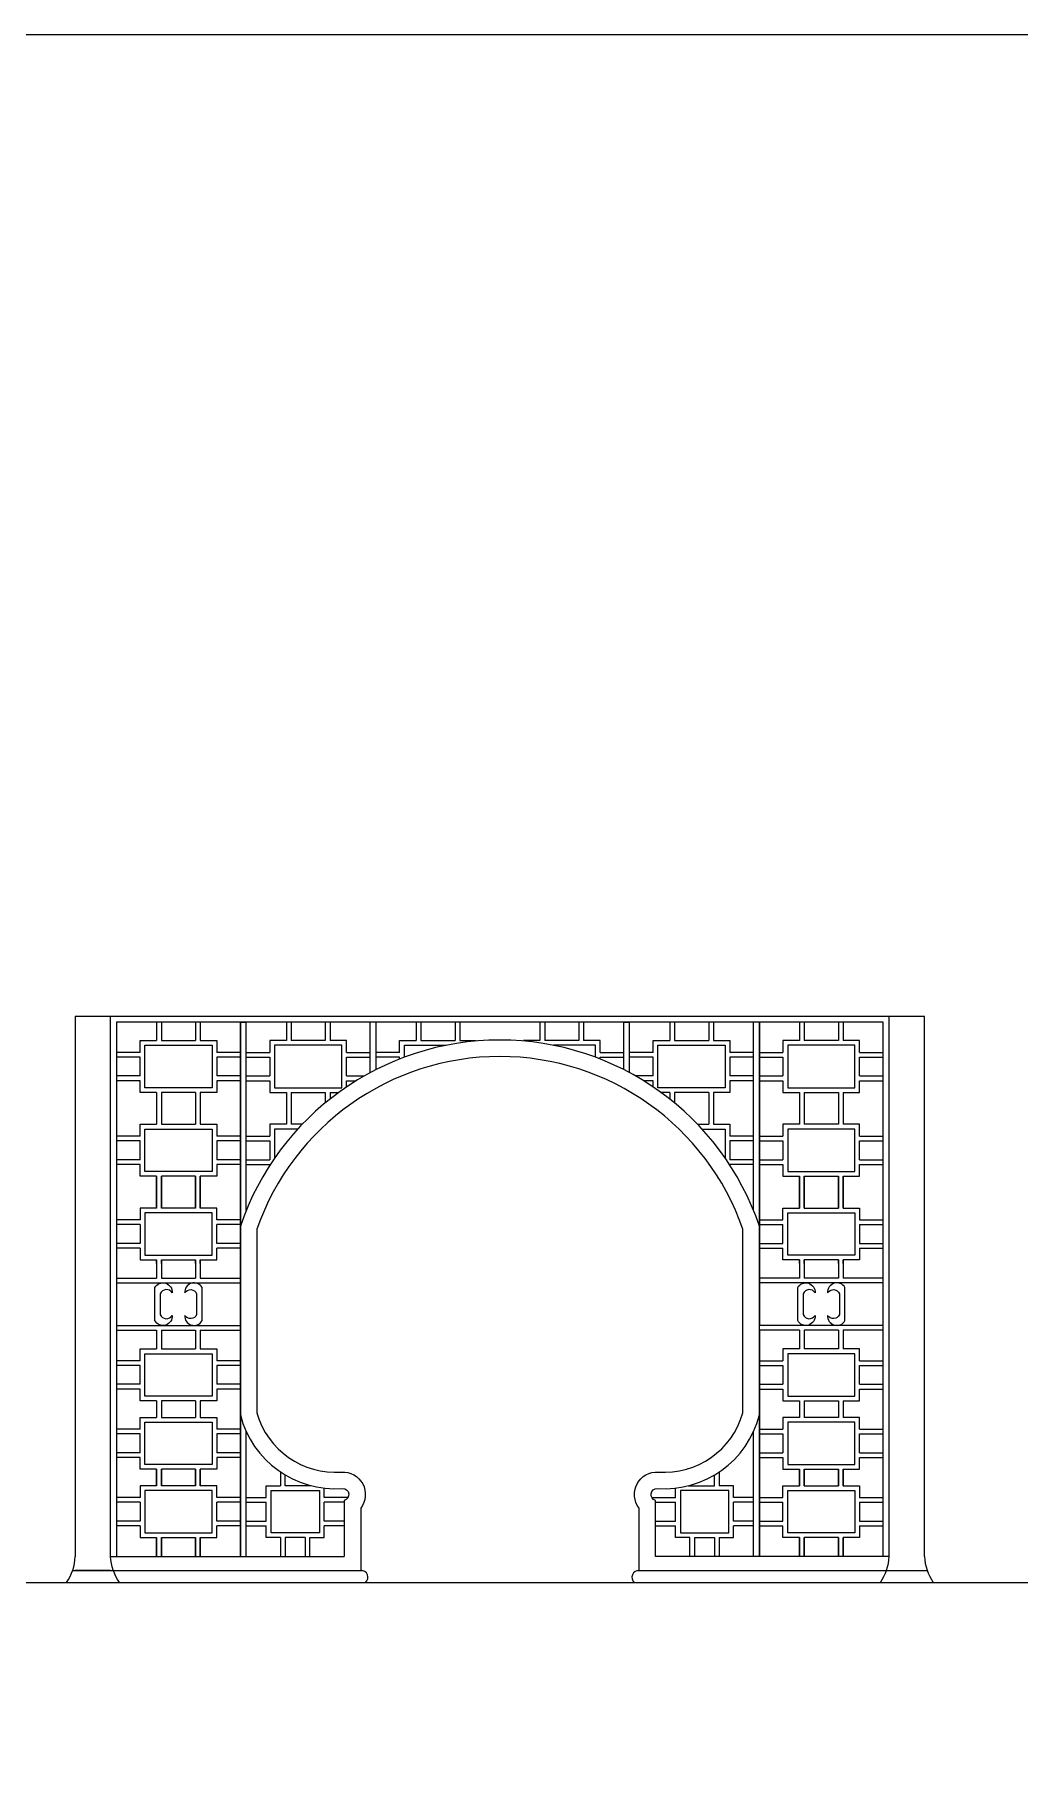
# Model space of a CAD drawing. Extents: x -66030 to 95157, y -13132 to 45879.
# Drawn here: x -60776 to -56600, y 38569 to 45879 of the extents above; entities that cross this region are included whole.
import ezdxf

# ---------------------------------------------------------------- set-up
doc = ezdxf.new("R2010")
doc.units = 0
doc.header["$LTSCALE"] = 100
doc.header["$MEASUREMENT"] = 0
for name, color, linetype in [('3', 11, 'CONTINUOUS'), ('4', 121, 'CONTINUOUS'), ('7', 105, 'CONTINUOUS')]:
    doc.layers.add(name, color=color, linetype=linetype)

msp = doc.modelspace()

# ---------------------------------------------------------------- linework, layer by layer
at = {"layer": '3', "linetype": 'ByBlock'}
for p, q in [((-60258, 41690.3), (-60258, 41612.8)), ((-60238, 41690.3), (-60238, 41612.8)), ((-60093, 41690.3), (-60093, 41612.8)), ((-59903, 39425.3), (-59903, 41690.3)), ((-59903, 41690.3), (-59903, 40405.3)), ((-59903, 41690.3), (-59878, 41690.3)), ((-59878, 40892.5), (-59878, 41690.3)), ((-59688, 41690.3), (-59688, 41612.8)), ((-59543, 41690.3), (-59543, 41612.8)), ((-59523, 41690.3), (-59523, 41612.8)), ((-59353, 41476.7), (-59353, 41690.3)), ((-59328, 41690.3), (-59353, 41690.3)), ((-59328, 41489.8), (-59328, 41690.3)), ((-59158, 41690.3), (-59158, 41612.8)), ((-59138, 41690.3), (-59138, 41612.8)), ((-58993, 41690.3), (-58993, 41612.8)), ((-58613, 41690.3), (-58613, 41612.8)), ((-58468, 41690.3), (-58468, 41612.8)), ((-58448, 41690.3), (-58448, 41612.8)), ((-58278, 41489.8), (-58278, 41690.3)), ((-58278, 41690.3), (-58253, 41690.3)), ((-58253, 41476.7), (-58253, 41690.3)), ((-58083, 41690.3), (-58083, 41612.8)), ((-58063, 41690.3), (-58063, 41612.8)), ((-57918, 41690.3), (-57918, 41612.8)), ((-57728, 40892.5), (-57728, 41690.3)), ((-57703, 41690.3), (-57728, 41690.3)), ((-57703, 39425.3), (-57703, 41690.3)), ((-57703, 41690.3), (-57703, 40405.3)), ((-57513, 41690.3), (-57513, 41612.8)), ((-57368, 41690.3), (-57368, 41612.8)), ((-57348, 41690.3), (-57348, 41612.8)), ((-59903, 41627.8), (-59903, 40667.8)), ((-57703, 41627.8), (-57703, 40667.8)), ((-60328, 41562.8), (-60428, 41562.8)), ((-60328, 41542.8), (-60428, 41542.8)), ((-59903, 41562.8), (-60003, 41562.8)), ((-59903, 41542.8), (-60003, 41542.8)), ((-59878, 41562.8), (-59778, 41562.8)), ((-59878, 41542.8), (-59778, 41542.8)), ((-59453, 41562.8), (-59353, 41562.8)), ((-59453, 41542.8), (-59353, 41542.8)), ((-59228, 41562.8), (-59328, 41562.8)), ((-59228, 41542.8), (-59328, 41542.8)), ((-58378, 41562.8), (-58278, 41562.8)), ((-58378, 41542.8), (-58278, 41542.8)), ((-58153, 41562.8), (-58253, 41562.8)), ((-58153, 41542.8), (-58253, 41542.8)), ((-57728, 41562.8), (-57828, 41562.8)), ((-57728, 41542.8), (-57828, 41542.8)), ((-57703, 41562.8), (-57603, 41562.8)), ((-57703, 41542.8), (-57603, 41542.8)), ((-57278, 41562.8), (-57178, 41562.8)), ((-57278, 41542.8), (-57178, 41542.8)), ((-60328, 41462.8), (-60428, 41462.8)), ((-59903, 41462.8), (-60003, 41462.8)), ((-59878, 41462.8), (-59778, 41462.8)), ((-59453, 41462.8), (-59378.1, 41462.8)), ((-58153, 41462.8), (-58227.8, 41462.8)), ((-57728, 41462.8), (-57828, 41462.8)), ((-57703, 41462.8), (-57603, 41462.8)), ((-57278, 41462.8), (-57178, 41462.8)), ((-60328, 41442.8), (-60428, 41442.8)), ((-60258, 41392.8), (-60258, 41257.8)), ((-60238, 41392.8), (-60238, 41257.8)), ((-60093, 41392.8), (-60093, 41257.8)), ((-60073, 41392.8), (-60073, 41257.8)), ((-59903, 41442.8), (-60003, 41442.8)), ((-59878, 41442.8), (-59778, 41442.8)), ((-59708, 41392.8), (-59708, 41257.8)), ((-59688, 41392.8), (-59688, 41257.8)), ((-59543, 41392.8), (-59543, 41348.8)), ((-59523, 41392.8), (-59523, 41365)), ((-59453, 41442.8), (-59411.8, 41442.8)), ((-58153, 41442.8), (-58194.1, 41442.8)), ((-58083, 41392.8), (-58083, 41365)), ((-58063, 41392.8), (-58063, 41348.8)), ((-57918, 41392.8), (-57918, 41257.8)), ((-57898, 41392.8), (-57898, 41257.8)), ((-57728, 41442.8), (-57828, 41442.8)), ((-57703, 41442.8), (-57603, 41442.8)), ((-57533, 41392.8), (-57533, 41257.8)), ((-57513, 41392.8), (-57513, 41257.8)), ((-57368, 41392.8), (-57368, 41257.8)), ((-57348, 41392.8), (-57348, 41257.8)), ((-57278, 41442.8), (-57178, 41442.8)), ((-60328, 41207.8), (-60428, 41207.8)), ((-60328, 41187.8), (-60428, 41187.8)), ((-59903, 41207.8), (-60003, 41207.8)), ((-59903, 41187.8), (-60003, 41187.8)), ((-59878, 41207.8), (-59778, 41207.8)), ((-59878, 41187.8), (-59778, 41187.8)), ((-57728, 41207.8), (-57828, 41207.8)), ((-57728, 41187.8), (-57828, 41187.8)), ((-57703, 41207.8), (-57603, 41207.8)), ((-57703, 41187.8), (-57603, 41187.8)), ((-57278, 41207.8), (-57178, 41207.8)), ((-57278, 41187.8), (-57178, 41187.8)), ((-60328, 41107.8), (-60428, 41107.8)), ((-60328, 41087.8), (-60428, 41087.8)), ((-59903, 41107.8), (-60003, 41107.8)), ((-59903, 41087.8), (-60003, 41087.8)), ((-59878, 41107.8), (-59778, 41107.8)), ((-59878, 41087.8), (-59778, 41087.8)), ((-57728, 41107.8), (-57828, 41107.8)), ((-57728, 41087.8), (-57828, 41087.8)), ((-57703, 41107.8), (-57603, 41107.8)), ((-57703, 41087.8), (-57603, 41087.8)), ((-57278, 41107.8), (-57178, 41107.8)), ((-57278, 41087.8), (-57178, 41087.8)), ((-60258, 40902.8), (-60258, 41037.8)), ((-60258, 41037.8), (-60258, 40902.8)), ((-60238, 40902.8), (-60238, 41037.8)), ((-60238, 41037.8), (-60238, 40902.8)), ((-60093, 40902.8), (-60093, 41037.8)), ((-60093, 41037.8), (-60093, 40902.8)), ((-60073, 40902.8), (-60073, 41037.8)), ((-60073, 41037.8), (-60073, 40902.8)), ((-57533, 40902.8), (-57533, 41037.8)), ((-57533, 41037.8), (-57533, 40902.8)), ((-57513, 40902.8), (-57513, 41037.8)), ((-57513, 41037.8), (-57513, 40902.8)), ((-57368, 40902.8), (-57368, 41037.8)), ((-57368, 41037.8), (-57368, 40902.8)), ((-57348, 40902.8), (-57348, 41037.8)), ((-57348, 41037.8), (-57348, 40902.8)), ((-60328, 40852.8), (-60428, 40852.8)), ((-60328, 40832.8), (-60428, 40832.8)), ((-59903, 40852.8), (-60003, 40852.8)), ((-59903, 40832.8), (-60003, 40832.8)), ((-57703, 40852.8), (-57603, 40852.8)), ((-57703, 40832.8), (-57603, 40832.8)), ((-57278, 40852.8), (-57178, 40852.8)), ((-57278, 40832.8), (-57178, 40832.8)), ((-60328, 40752.8), (-60428, 40752.8)), ((-60328, 40732.8), (-60428, 40732.8)), ((-59903, 40752.8), (-60003, 40752.8)), ((-59903, 40732.8), (-60003, 40732.8)), ((-57703, 40752.8), (-57603, 40752.8)), ((-57703, 40732.8), (-57603, 40732.8)), ((-57278, 40752.8), (-57178, 40752.8)), ((-57278, 40732.8), (-57178, 40732.8)), ((-60258, 40667.8), (-60258, 40682.8)), ((-60258, 40682.8), (-60258, 40605.3)), ((-60238, 40667.8), (-60238, 40682.8)), ((-60238, 40682.8), (-60238, 40605.3)), ((-60093, 40667.8), (-60093, 40682.8)), ((-60093, 40682.8), (-60093, 40605.3)), ((-60073, 40667.8), (-60073, 40682.8)), ((-60073, 40682.8), (-60073, 40605.3)), ((-57533, 40667.8), (-57533, 40682.8)), ((-57533, 40682.8), (-57533, 40605.3)), ((-57513, 40667.8), (-57513, 40682.8)), ((-57513, 40682.8), (-57513, 40605.3)), ((-57368, 40667.8), (-57368, 40682.8)), ((-57368, 40682.8), (-57368, 40605.3)), ((-57348, 40667.8), (-57348, 40682.8)), ((-57348, 40682.8), (-57348, 40605.3)), ((-60428, 40605.3), (-60258, 40605.3)), ((-60428, 40585.3), (-59903, 40585.3)), ((-60238, 40605.3), (-60093, 40605.3)), ((-60073, 40605.3), (-59903, 40605.3)), ((-57533, 40605.3), (-57703, 40605.3)), ((-57178, 40585.3), (-57703, 40585.3)), ((-57368, 40605.3), (-57513, 40605.3)), ((-57178, 40605.3), (-57348, 40605.3)), ((-60428, 40405.3), (-59903, 40405.3)), ((-60428, 40385.3), (-60258, 40385.3)), ((-60258, 40385.3), (-60258, 40305.3)), ((-60240.5, 40405.3), (-60240.5, 40406.9)), ((-60238, 40385.3), (-60238, 40305.3)), ((-60238, 40385.3), (-60093, 40385.3)), ((-60093, 40385.3), (-60093, 40305.3)), ((-60073, 40385.3), (-60073, 40305.3)), ((-60073, 40385.3), (-59903, 40385.3)), ((-59903, 40385.3), (-59903, 39425.3)), ((-57178, 40405.3), (-57703, 40405.3)), ((-57703, 40385.3), (-57703, 39425.3)), ((-57533, 40385.3), (-57703, 40385.3)), ((-57533, 40385.3), (-57533, 40305.3)), ((-57368, 40385.3), (-57513, 40385.3)), ((-57513, 40385.3), (-57513, 40305.3)), ((-57368, 40385.3), (-57368, 40305.3)), ((-57365.5, 40405.3), (-57365.5, 40406.9)), ((-57348, 40385.3), (-57348, 40305.3)), ((-57178, 40385.3), (-57348, 40385.3)), ((-60328, 40255.3), (-60428, 40255.3)), ((-60328, 40235.3), (-60428, 40235.3)), ((-59903, 40255.3), (-60003, 40255.3)), ((-59903, 40235.3), (-60003, 40235.3)), ((-57703, 40255.3), (-57603, 40255.3)), ((-57703, 40235.3), (-57603, 40235.3)), ((-57278, 40255.3), (-57178, 40255.3)), ((-57278, 40235.3), (-57178, 40235.3)), ((-60328, 40155.3), (-60428, 40155.3)), ((-60328, 40135.3), (-60428, 40135.3)), ((-59903, 40155.3), (-60003, 40155.3)), ((-59903, 40135.3), (-60003, 40135.3)), ((-57703, 40155.3), (-57603, 40155.3)), ((-57703, 40135.3), (-57603, 40135.3)), ((-57278, 40155.3), (-57178, 40155.3)), ((-57278, 40135.3), (-57178, 40135.3)), ((-60258, 40085.3), (-60258, 40015.3)), ((-60238, 40085.3), (-60238, 40015.3)), ((-60093, 40085.3), (-60093, 40015.3)), ((-60073, 40085.3), (-60073, 40015.3)), ((-57533, 40085.3), (-57533, 40015.3)), ((-57513, 40085.3), (-57513, 40015.3)), ((-57368, 40085.3), (-57368, 40015.3)), ((-57348, 40085.3), (-57348, 40015.3)), ((-60328, 39965.3), (-60428, 39965.3)), ((-60328, 39945.3), (-60428, 39945.3)), ((-59903, 39965.3), (-60003, 39965.3)), ((-59903, 39945.3), (-60003, 39945.3)), ((-59878, 39425.3), (-59878, 39954.8)), ((-57728, 39425.3), (-57728, 39954.8)), ((-57703, 39965.3), (-57603, 39965.3)), ((-57703, 39945.3), (-57603, 39945.3)), ((-57278, 39965.3), (-57178, 39965.3)), ((-57278, 39945.3), (-57178, 39945.3)), ((-60328, 39865.3), (-60428, 39865.3)), ((-60328, 39845.3), (-60428, 39845.3)), ((-59903, 39865.3), (-60003, 39865.3)), ((-59903, 39845.3), (-60003, 39845.3)), ((-57703, 39865.3), (-57603, 39865.3)), ((-57703, 39845.3), (-57603, 39845.3)), ((-57278, 39865.3), (-57178, 39865.3)), ((-57278, 39845.3), (-57178, 39845.3)), ((-60258, 39795.3), (-60258, 39725.3)), ((-60258, 39725.3), (-60258, 39795.3)), ((-60238, 39795.3), (-60238, 39725.3)), ((-60238, 39725.3), (-60238, 39795.3)), ((-60093, 39795.3), (-60093, 39725.3)), ((-60093, 39725.3), (-60093, 39795.3)), ((-60073, 39795.3), (-60073, 39725.3)), ((-60073, 39725.3), (-60073, 39795.3)), ((-59733, 39783.8), (-59733, 39725.3)), ((-57873, 39783.8), (-57873, 39725.3)), ((-57533, 39795.3), (-57533, 39725.3)), ((-57533, 39725.3), (-57533, 39795.3)), ((-57513, 39795.3), (-57513, 39725.3)), ((-57513, 39725.3), (-57513, 39795.3)), ((-57368, 39795.3), (-57368, 39725.3)), ((-57368, 39725.3), (-57368, 39795.3)), ((-57348, 39795.3), (-57348, 39725.3)), ((-57348, 39725.3), (-57348, 39795.3)), ((-60328, 39675.3), (-60428, 39675.3)), ((-60328, 39655.3), (-60428, 39655.3)), ((-59903, 39675.3), (-60003, 39675.3)), ((-59903, 39655.3), (-60003, 39655.3)), ((-59878, 39675.3), (-59793, 39675.3)), ((-59878, 39655.3), (-59793, 39655.3)), ((-59446.7, 39675.3), (-59548, 39675.3)), ((-59463, 39655.3), (-59548, 39655.3)), ((-58159.3, 39675.3), (-58058, 39675.3)), ((-58143, 39655.3), (-58058, 39655.3)), ((-57728, 39675.3), (-57813, 39675.3)), ((-57728, 39655.3), (-57813, 39655.3)), ((-57703, 39675.3), (-57603, 39675.3)), ((-57703, 39655.3), (-57603, 39655.3)), ((-57278, 39675.3), (-57178, 39675.3)), ((-57278, 39655.3), (-57178, 39655.3)), ((-60328, 39575.3), (-60428, 39575.3)), ((-60328, 39555.3), (-60428, 39555.3)), ((-59903, 39575.3), (-60003, 39575.3)), ((-59903, 39555.3), (-60003, 39555.3)), ((-59878, 39575.3), (-59793, 39575.3)), ((-59878, 39555.3), (-59793, 39555.3)), ((-59463, 39575.3), (-59548, 39575.3)), ((-59463, 39555.3), (-59548, 39555.3)), ((-58143, 39575.3), (-58058, 39575.3)), ((-58143, 39555.3), (-58058, 39555.3)), ((-57728, 39575.3), (-57813, 39575.3)), ((-57728, 39555.3), (-57813, 39555.3)), ((-57703, 39575.3), (-57603, 39575.3)), ((-57703, 39555.3), (-57603, 39555.3)), ((-57278, 39575.3), (-57178, 39575.3)), ((-57278, 39555.3), (-57178, 39555.3)), ((-60258, 39425.3), (-60258, 39505.3)), ((-60258, 39505.3), (-60258, 39425.3)), ((-60238, 39425.3), (-60238, 39505.3)), ((-60238, 39505.3), (-60238, 39425.3)), ((-60093, 39425.3), (-60093, 39505.3)), ((-60093, 39505.3), (-60093, 39425.3)), ((-60073, 39425.3), (-60073, 39505.3)), ((-60073, 39505.3), (-60073, 39425.3)), ((-59733, 39505.3), (-59733, 39425.3)), ((-59713, 39505.3), (-59713, 39425.3)), ((-59628, 39505.3), (-59713, 39505.3)), ((-59628, 39505.3), (-59628, 39425.3)), ((-57978, 39505.3), (-57978, 39425.3)), ((-57978, 39505.3), (-57893, 39505.3)), ((-57893, 39505.3), (-57893, 39425.3)), ((-57873, 39505.3), (-57873, 39425.3)), ((-57533, 39425.3), (-57533, 39505.3)), ((-57533, 39505.3), (-57533, 39425.3)), ((-57513, 39425.3), (-57513, 39505.3)), ((-57513, 39505.3), (-57513, 39425.3)), ((-57368, 39425.3), (-57368, 39505.3)), ((-57368, 39505.3), (-57368, 39425.3)), ((-57348, 39425.3), (-57348, 39505.3)), ((-57348, 39505.3), (-57348, 39425.3)), ((-57728, 39425.3), (-58143, 39425.3)), ((-60453, 39365.3), (-60603, 39365.3))]:
    msp.add_line(p, q, dxfattribs=at)
at = {"layer": '3', "color": 2}
msp.add_line((-66009.4, 39315.3), (95156.9, 39315.3), dxfattribs=at)
msp.add_lwpolyline([(95156.9, -13132.3), (-66009.4, -13132.3), (-66009.4, 45878.9), (95156.9, 45878.9)], close=True, dxfattribs=at)
at = {"layer": '3', "linetype": 'ByBlock'}
for points in [[(-60073, 41690.3), (-60073, 41612.8), (-60003, 41612.8), (-60003, 41562.8)], [(-59708, 41690.3), (-59708, 41612.8), (-59778, 41612.8), (-59778, 41562.8)], [(-58973, 41690.3), (-58973, 41612.8), (-58903, 41612.8), (-58903, 41611)], [(-58633, 41690.3), (-58633, 41612.8), (-58703, 41612.8), (-58703, 41611)], [(-57898, 41690.3), (-57898, 41612.8), (-57828, 41612.8), (-57828, 41562.8)], [(-57533, 41690.3), (-57533, 41612.8), (-57603, 41612.8), (-57603, 41562.8)], [(-60328, 41562.8), (-60328, 41612.8), (-60258, 41612.8)], [(-60238, 41612.8), (-60093, 41612.8)], [(-59543, 41612.8), (-59688, 41612.8)], [(-59453, 41562.8), (-59453, 41612.8), (-59523, 41612.8)], [(-59228, 41562.8), (-59228, 41612.8), (-59158, 41612.8)], [(-59138, 41612.8), (-58993, 41612.8)], [(-58468, 41612.8), (-58613, 41612.8)], [(-58378, 41562.8), (-58378, 41612.8), (-58448, 41612.8)], [(-58153, 41562.8), (-58153, 41612.8), (-58083, 41612.8)], [(-58063, 41612.8), (-57918, 41612.8)], [(-57368, 41612.8), (-57513, 41612.8)], [(-57278, 41562.8), (-57278, 41612.8), (-57348, 41612.8)], [(-60328, 41462.8), (-60328, 41542.8)], [(-60003, 41542.8), (-60003, 41462.8)], [(-59778, 41542.8), (-59778, 41462.8)], [(-59453, 41462.8), (-59453, 41542.8)], [(-59228, 41534.7), (-59228, 41542.8)], [(-59208, 41542.3), (-59208, 41592.8), (-59030.4, 41592.8)], [(-58398, 41542.3), (-58398, 41592.8), (-58575.5, 41592.8)], [(-58378, 41534.7), (-58378, 41542.8)], [(-58153, 41462.8), (-58153, 41542.8)], [(-57828, 41542.8), (-57828, 41462.8)], [(-57603, 41542.8), (-57603, 41462.8)], [(-57278, 41462.8), (-57278, 41542.8)], [(-60258, 41392.8), (-60328, 41392.8), (-60328, 41442.8)], [(-60093, 41392.8), (-60238, 41392.8)], [(-60003, 41442.8), (-60003, 41392.8), (-60073, 41392.8)], [(-59778, 41442.8), (-59778, 41392.8), (-59708, 41392.8)], [(-59688, 41392.8), (-59543, 41392.8)], [(-59523, 41392.8), (-59486.4, 41392.8)], [(-59453, 41416.2), (-59453, 41442.8)], [(-58153, 41416.2), (-58153, 41442.8)], [(-58083, 41392.8), (-58119.5, 41392.8)], [(-57918, 41392.8), (-58063, 41392.8)], [(-57828, 41442.8), (-57828, 41392.8), (-57898, 41392.8)], [(-57603, 41442.8), (-57603, 41392.8), (-57533, 41392.8)], [(-57513, 41392.8), (-57368, 41392.8)], [(-57348, 41392.8), (-57278, 41392.8), (-57278, 41442.8)], [(-60328, 41207.8), (-60328, 41257.8), (-60258, 41257.8)], [(-60238, 41257.8), (-60093, 41257.8)], [(-60073, 41257.8), (-60003, 41257.8), (-60003, 41207.8)], [(-59708, 41257.8), (-59778, 41257.8), (-59778, 41207.8)], [(-59659.7, 41237.8), (-59758, 41237.8), (-59758, 41114.4)], [(-59640.9, 41257.8), (-59688, 41257.8)], [(-57965, 41257.8), (-57918, 41257.8)], [(-57946.3, 41237.8), (-57848, 41237.8), (-57848, 41114.4)], [(-57898, 41257.8), (-57828, 41257.8), (-57828, 41207.8)], [(-57533, 41257.8), (-57603, 41257.8), (-57603, 41207.8)], [(-57368, 41257.8), (-57513, 41257.8)], [(-57278, 41207.8), (-57278, 41257.8), (-57348, 41257.8)], [(-60328, 41107.8), (-60328, 41187.8)], [(-60003, 41187.8), (-60003, 41107.8)], [(-59778, 41187.8), (-59778, 41107.8)], [(-57828, 41187.8), (-57828, 41107.8)], [(-57603, 41187.8), (-57603, 41107.8)], [(-57278, 41107.8), (-57278, 41187.8)], [(-60258, 41037.8), (-60328, 41037.8), (-60328, 41087.8)], [(-60003, 41087.8), (-60003, 41037.8), (-60073, 41037.8)], [(-59778, 41087.8), (-59778, 41084.5)], [(-57828, 41087.8), (-57828, 41084.5)], [(-57603, 41087.8), (-57603, 41037.8), (-57533, 41037.8)], [(-57348, 41037.8), (-57278, 41037.8), (-57278, 41087.8)], [(-60093, 41037.8), (-60238, 41037.8)], [(-57513, 41037.8), (-57368, 41037.8)], [(-60258, 40902.8), (-60328, 40902.8), (-60328, 40852.8)], [(-60093, 40902.8), (-60238, 40902.8)], [(-60003, 40852.8), (-60003, 40902.8), (-60073, 40902.8)], [(-57603, 40852.8), (-57603, 40902.8), (-57533, 40902.8)], [(-57513, 40902.8), (-57368, 40902.8)], [(-57348, 40902.8), (-57278, 40902.8), (-57278, 40852.8)], [(-60328, 40832.8), (-60328, 40752.8)], [(-60003, 40752.8), (-60003, 40832.8)], [(-57603, 40752.8), (-57603, 40832.8)], [(-57278, 40832.8), (-57278, 40752.8)], [(-60328, 40732.8), (-60328, 40682.8), (-60258, 40682.8)], [(-60073, 40682.8), (-60003, 40682.8), (-60003, 40732.8)], [(-57533, 40682.8), (-57603, 40682.8), (-57603, 40732.8)], [(-57278, 40732.8), (-57278, 40682.8), (-57348, 40682.8)], [(-60238, 40682.8), (-60093, 40682.8)], [(-57368, 40682.8), (-57513, 40682.8)], [(-60328, 40255.3), (-60328, 40305.3), (-60258, 40305.3)], [(-60238, 40305.3), (-60093, 40305.3)], [(-60073, 40305.3), (-60003, 40305.3), (-60003, 40255.3)], [(-57533, 40305.3), (-57603, 40305.3), (-57603, 40255.3)], [(-57368, 40305.3), (-57513, 40305.3)], [(-57278, 40255.3), (-57278, 40305.3), (-57348, 40305.3)], [(-60328, 40155.3), (-60328, 40235.3)], [(-60003, 40235.3), (-60003, 40155.3)], [(-57603, 40235.3), (-57603, 40155.3)], [(-57278, 40155.3), (-57278, 40235.3)], [(-60258, 40085.3), (-60328, 40085.3), (-60328, 40135.3)], [(-60003, 40135.3), (-60003, 40085.3), (-60073, 40085.3)], [(-57603, 40135.3), (-57603, 40085.3), (-57533, 40085.3)], [(-57348, 40085.3), (-57278, 40085.3), (-57278, 40135.3)], [(-60093, 40085.3), (-60238, 40085.3)], [(-57513, 40085.3), (-57368, 40085.3)], [(-60328, 39965.3), (-60328, 40015.3), (-60258, 40015.3)], [(-60238, 40015.3), (-60093, 40015.3)], [(-60073, 40015.3), (-60003, 40015.3), (-60003, 39965.3)], [(-57533, 40015.3), (-57603, 40015.3), (-57603, 39965.3)], [(-57368, 40015.3), (-57513, 40015.3)], [(-57278, 39965.3), (-57278, 40015.3), (-57348, 40015.3)], [(-60328, 39865.3), (-60328, 39945.3)], [(-60003, 39945.3), (-60003, 39865.3)], [(-57603, 39945.3), (-57603, 39865.3)], [(-57278, 39865.3), (-57278, 39945.3)], [(-60258, 39795.3), (-60328, 39795.3), (-60328, 39845.3)], [(-60003, 39845.3), (-60003, 39795.3), (-60073, 39795.3)], [(-57603, 39845.3), (-57603, 39795.3), (-57533, 39795.3)], [(-57348, 39795.3), (-57278, 39795.3), (-57278, 39845.3)], [(-60093, 39795.3), (-60238, 39795.3)], [(-59602.8, 39725.3), (-59713, 39725.3), (-59713, 39771.1)], [(-58003.1, 39725.3), (-57893, 39725.3), (-57893, 39771.1)], [(-57513, 39795.3), (-57368, 39795.3)], [(-60258, 39725.3), (-60328, 39725.3), (-60328, 39675.3)], [(-60093, 39725.3), (-60238, 39725.3)], [(-60003, 39675.3), (-60003, 39725.3), (-60073, 39725.3)], [(-59793, 39675.3), (-59793, 39725.3), (-59733, 39725.3)], [(-59548, 39675.3), (-59548, 39715.1)], [(-58058, 39675.3), (-58058, 39715.1)], [(-57813, 39675.3), (-57813, 39725.3), (-57873, 39725.3)], [(-57603, 39675.3), (-57603, 39725.3), (-57533, 39725.3)], [(-57513, 39725.3), (-57368, 39725.3)], [(-57348, 39725.3), (-57278, 39725.3), (-57278, 39675.3)], [(-60328, 39655.3), (-60328, 39575.3)], [(-60003, 39575.3), (-60003, 39655.3)], [(-59793, 39575.3), (-59793, 39655.3)], [(-59548, 39575.3), (-59548, 39655.3)], [(-58058, 39575.3), (-58058, 39655.3)], [(-57813, 39575.3), (-57813, 39655.3)], [(-57603, 39575.3), (-57603, 39655.3)], [(-57278, 39655.3), (-57278, 39575.3)], [(-60328, 39555.3), (-60328, 39505.3), (-60258, 39505.3)], [(-60073, 39505.3), (-60003, 39505.3), (-60003, 39555.3)], [(-59733, 39505.3), (-59793, 39505.3), (-59793, 39555.3)], [(-59608, 39425.3), (-59608, 39505.3), (-59548, 39505.3), (-59548, 39555.3)], [(-57998, 39425.3), (-57998, 39505.3), (-58058, 39505.3), (-58058, 39555.3)], [(-57873, 39505.3), (-57813, 39505.3), (-57813, 39555.3)], [(-57533, 39505.3), (-57603, 39505.3), (-57603, 39555.3)], [(-57278, 39555.3), (-57278, 39505.3), (-57348, 39505.3)], [(-60238, 39505.3), (-60093, 39505.3)], [(-57368, 39505.3), (-57513, 39505.3)]]:
    msp.add_lwpolyline(points, dxfattribs=at)
for points in [[(-60308, 41592.8), (-60023, 41592.8), (-60023, 41412.8), (-60308, 41412.8)], [(-59473, 41592.8), (-59758, 41592.8), (-59758, 41412.8), (-59473, 41412.8)], [(-58133, 41592.8), (-57848, 41592.8), (-57848, 41412.8), (-58133, 41412.8)], [(-57298, 41592.8), (-57583, 41592.8), (-57583, 41412.8), (-57298, 41412.8)], [(-60308, 41237.8), (-60023, 41237.8), (-60023, 41057.8), (-60308, 41057.8)], [(-57298, 41237.8), (-57583, 41237.8), (-57583, 41057.8), (-57298, 41057.8)], [(-60308, 40702.8), (-60023, 40702.8), (-60023, 40882.8), (-60308, 40882.8)], [(-57298, 40702.8), (-57583, 40702.8), (-57583, 40882.8), (-57298, 40882.8)], [(-60308, 40285.3), (-60023, 40285.3), (-60023, 40105.3), (-60308, 40105.3)], [(-57298, 40285.3), (-57583, 40285.3), (-57583, 40105.3), (-57298, 40105.3)], [(-60308, 39995.3), (-60023, 39995.3), (-60023, 39815.3), (-60308, 39815.3)], [(-57298, 39995.3), (-57583, 39995.3), (-57583, 39815.3), (-57298, 39815.3)], [(-60308, 39525.3), (-60023, 39525.3), (-60023, 39705.3), (-60308, 39705.3)], [(-59773, 39525.3), (-59773, 39705.3), (-59568, 39705.3), (-59568, 39525.3)], [(-57833, 39525.3), (-57833, 39705.3), (-58038, 39705.3), (-58038, 39525.3)], [(-57298, 39525.3), (-57583, 39525.3), (-57583, 39705.3), (-57298, 39705.3)]]:
    msp.add_lwpolyline(points, close=True, dxfattribs=at)
for points in [[(-60265.5, 40425.3), (-60265.5, 40565.3, -0.802812), (-60192.1, 40543.3, 0.626783), (-60242.5, 40538.8), (-60242.5, 40451.7, 0.626661), (-60192.1, 40447.3, -0.802812), (-60265.5, 40425.3)], [(-60065.5, 40425.3), (-60065.5, 40565.3, 0.802812), (-60138.8, 40543.3, -0.626783), (-60088.5, 40538.8), (-60088.5, 40451.7, -0.626661), (-60138.8, 40447.3, 0.802812), (-60065.5, 40425.3)], [(-57540.5, 40425.3), (-57540.5, 40565.3, -0.802812), (-57467.1, 40543.3, 0.626783), (-57517.5, 40538.8), (-57517.5, 40451.7, 0.626661), (-57467.1, 40447.3, -0.802812), (-57540.5, 40425.3)], [(-57340.5, 40425.3), (-57340.5, 40565.3, 0.802812), (-57413.8, 40543.3, -0.626783), (-57363.5, 40538.8), (-57363.5, 40451.7, -0.626661), (-57413.8, 40447.3, 0.802812), (-57340.5, 40425.3)]]:
    msp.add_lwpolyline(points, format="xyb", dxfattribs=at)
at = {"layer": '4', "linetype": 'ByBlock'}
for p, q in [((-60639.9, 39315.3), (-59373, 39315.3)), ((-58233, 39315.3), (-56966, 39315.3))]:
    msp.add_line(p, q, dxfattribs=at)
msp.add_lwpolyline([(-57003, 39425.3), (-57003, 41715.3), (-60603, 41715.3), (-60603, 39425.3)], dxfattribs=at)
msp.add_lwpolyline([(-58213, 39365.3), (-58213, 39629.9, -0.642446), (-58131.3, 39783.2, 0.35601), (-57773, 40034.5), (-57773, 40813.6, 0.710354), (-59833, 40813.6), (-59833, 40034.5, 0.35601), (-59474.6, 39783.2, -0.642446), (-59393, 39629.9), (-59393, 39365.3)], format="xyb", dxfattribs=at)
for centre, radius, start, end in [((-60810.4, 39433.7), 207.6, 325.2192, 357.67929), ((-56795.6, 39433.7), 207.6, 182.32071, 214.7808), ((-59390.4, 39337.3), 28.1, 308.46037, 95.14245), ((-58215.5, 39337.3), 28.1, 84.85755, 231.53963)]:
    msp.add_arc(centre, radius, start, end, dxfattribs=at)
at = {"layer": '7', "linetype": 'ByBlock'}
for p, q in [((-60453, 39425.3), (-59463, 39425.3)), ((-57153, 39425.3), (-58143, 39425.3)), ((-60614.4, 39365.3), (-59387.9, 39365.3)), ((-58218, 39365.3), (-56991.5, 39365.3))]:
    msp.add_line(p, q, dxfattribs=at)
for points in [[(-60416, 39315.3, -0.142589), (-60453, 39425.3), (-60453, 41715.3)], [(-57189.9, 39315.3, 0.142589), (-57153, 39425.3), (-57153, 41715.3)], [(-58143, 39425.3), (-58143, 39663.1, -0.913076), (-58135.8, 39713.4, 0.362494), (-57703, 40025.3), (-57703, 40825.3, 0.718182), (-59903, 40825.3), (-59903, 40025.3, 0.362494), (-59470.1, 39713.4, -0.913076), (-59463, 39663.1), (-59463, 39425.3)]]:
    msp.add_lwpolyline(points, format="xyb", dxfattribs=at)
msp.add_lwpolyline([(-57178, 39425.3), (-57178, 41690.3), (-60428, 41690.3), (-60428, 39425.3)], dxfattribs=at)

doc.saveas('drawing.dxf')
